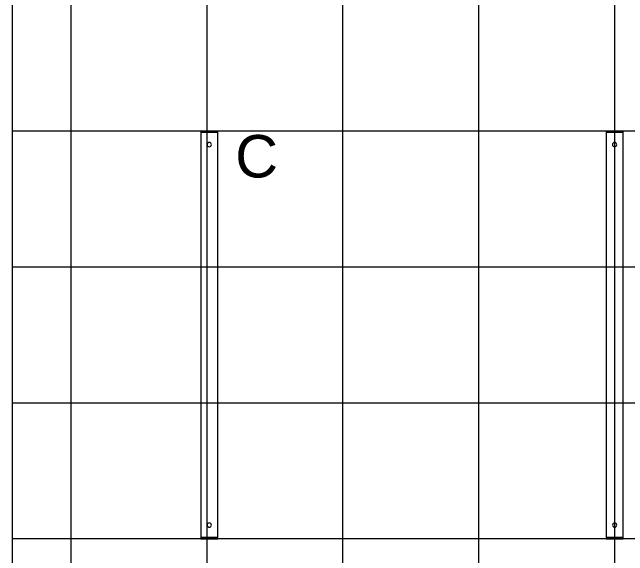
# Model space of a CAD drawing. Header units: inches. Extents: x -1427 to 2274, y -2183 to 260.
# Drawn here: x -470.8 to -362.1, y -2067.2 to -1971.2 of the extents above; entities that cross this region are included whole.
import ezdxf

# ---------------------------------------------------------------- set-up
doc = ezdxf.new("R2010")
doc.units = ezdxf.units.IN
doc.header["$MEASUREMENT"] = 0
for name, color, linetype, lineweight in [('A-CLNG-PATT', 13, 'Continuous', 9), ('E-LITE-EQPM', 33, 'Continuous', 9), ('E-LITE-EQPM-IDEN', 33, 'Continuous', 9), ('I-WALL', 2, 'Continuous', 9)]:
    doc.layers.add(name, color=color, linetype=linetype, lineweight=lineweight)
doc.styles.add('Arial', font='arial.ttf', dxfattribs={"height": 7.5})

# ---------------------------------------------------------------- blocks, each defined once
blk = doc.blocks.new('Linear - Suspended - New - 6_-397446-Reflected Ceiling Plan')
at = {"layer": 'E-LITE-EQPM', "lineweight": 20}
for p, q in [((-36, -1.5), (-36, 1.5)), ((-36, 1.5), (36, 1.5)), ((-35.8, 1.41), (-35.8, -1.43)), ((35.8, 1.41), (-35.8, 1.41)), ((35.8, -1.43), (35.8, 1.41)), ((36, 1.5), (36, -1.5)), ((36, -1.5), (-36, -1.5)), ((-35.8, -1.43), (35.8, -1.43))]:
    blk.add_line(p, q, dxfattribs=at)
for centre, radius in [((-33.6, 0), 0.379), ((33.6, 0), 0.378)]:
    blk.add_circle(centre, radius, dxfattribs=at)

msp = doc.modelspace()

# ---------------------------------------------------------------- hatches: boundary and pattern name
at = {"layer": 'A-CLNG-PATT', "lineweight": 13}
h = msp.add_hatch(dxfattribs=at)
h.set_pattern_fill('FP_15', color=256, style=0, pattern_type=2)
h.set_pattern_definition([(90, (-364.414, -2064.185), (24, -1e-15), []), (0, (-364.414, -2064.185), (0, -24), [])])
h.paths.add_polyline_path([(-316.48, -2175.03), (-234.28, -2175.03), (-234.28, -1919.43), (-470.79, -1919.43), (-470.79, -2145.03), (-369.17, -2145.03), (-369.17, -2117.34), (-368.16, -2117.34), (-368.16, -2115.04), (-338.28, -2115.04), (-338.28, -2144.77), (-342.51, -2149), (-338.28, -2153.23)], flags=0)

# ---------------------------------------------------------------- linework, layer by layer
at = {"layer": 'I-WALL', "color": 250, "lineweight": 20}
msp.add_line((-470.79, -1919.43), (-470.79, -2146.68), dxfattribs=at)

# ---------------------------------------------------------------- block references
at = {"layer": 'E-LITE-EQPM', "lineweight": 20, "extrusion": (0, 0, -1), "rotation": 269.9999999999997}
for p in [(436, -2028.18), (364.41, -2028.18)]:
    msp.add_blockref('Linear - Suspended - New - 6_-397446-Reflected Ceiling Plan', p, dxfattribs=at)

# ---------------------------------------------------------------- texts
at = {"layer": 'E-LITE-EQPM-IDEN', "insert": (-431.43, -1992.88), "char_height": 7.5, "width": 9.393, "attachment_point": 1, "style": 'Arial'}
msp.add_mtext('C', dxfattribs=at)

doc.saveas('drawing.dxf')
